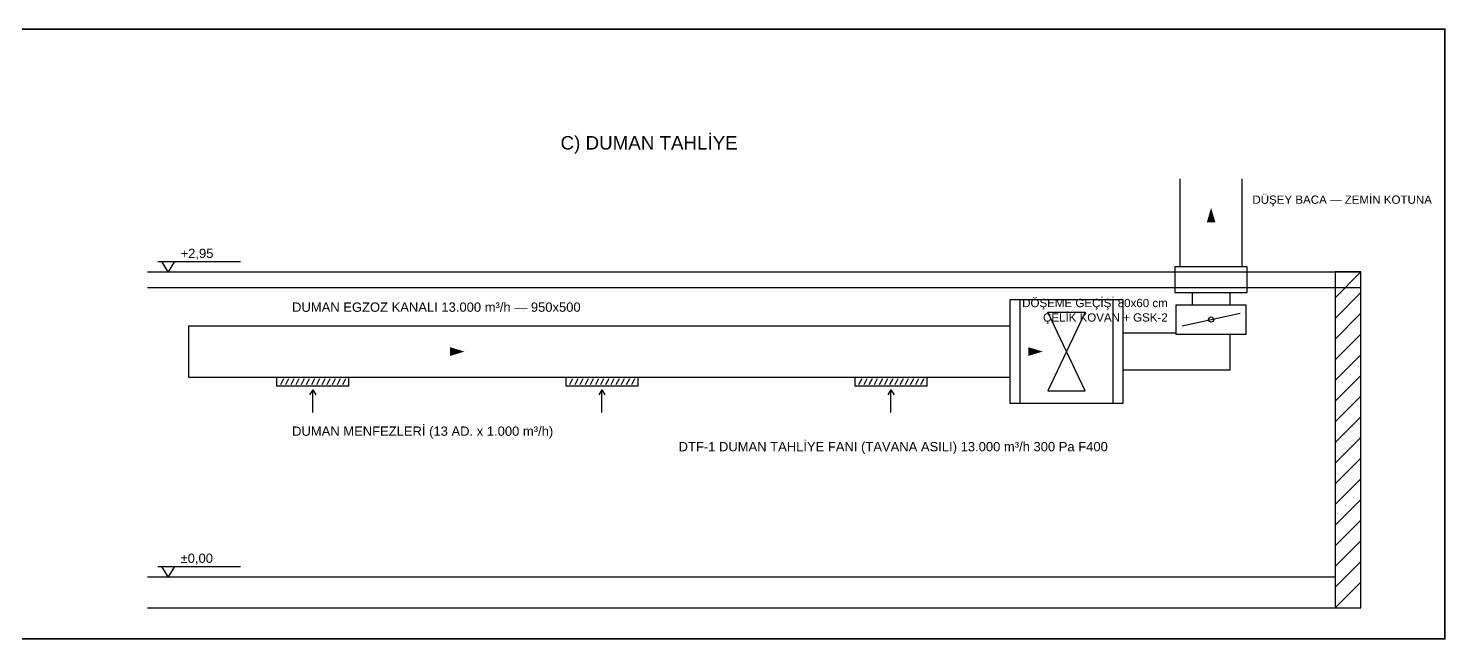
# Model space of a CAD drawing. Header units: centimetres. Extents: x 357699 to 366480, y -615216 to -609849.
# Drawn here: x 363990 to 365362, y -610661 to -610069 of the extents above; entities that cross this region are included whole.
import ezdxf
from ezdxf.enums import TextEntityAlignment as Align

# ---------------------------------------------------------------- set-up
doc = ezdxf.new("R2010")
doc.units = ezdxf.units.CM
for name, color, linetype in [('ROTAS-HAV-BACA', 8, 'Continuous'), ('ROTAS-HAV-BASLIK', 7, 'Continuous'), ('ROTAS-HAV-CERCEVE', 7, 'Continuous'), ('ROTAS-HAV-CIHAZ', 6, 'Continuous'), ('ROTAS-HAV-DUMAN', 1, 'Continuous'), ('ROTAS-HAV-GECIS', 2, 'Continuous'), ('ROTAS-HAV-KOT', 7, 'Continuous'), ('ROTAS-HAV-MENFEZ', 7, 'Continuous'), ('ROTAS-HAV-OK', 7, 'Continuous'), ('ROTAS-HAV-SEMA', 7, 'Continuous')]:
    doc.layers.add(name, color=color, linetype=linetype)
doc.styles.add('ROTAS', font='arial.ttf')

msp = doc.modelspace()

# ---------------------------------------------------------------- linework, layer by layer
at = {"layer": 'ROTAS-HAV-BACA'}
for points in [[(365105, -610300), (365105, -610215)], [(365165, -610300), (365165, -610215)]]:
    msp.add_lwpolyline(points, dxfattribs=at)
at = {"layer": 'ROTAS-HAV-CERCEVE', "const_width": 1.5}
msp.add_lwpolyline([(360970, -610660), (365361.4, -610660), (365361.4, -610070), (360970, -610070)], close=True, dxfattribs=at)
at = {"layer": 'ROTAS-HAV-CIHAZ'}
for p, q in [((364950, -610432), (364950, -610332)), ((365040, -610432), (365040, -610332)), ((365107, -610357), (365163, -610345))]:
    msp.add_line(p, q, dxfattribs=at)
for points in [[(364940, -610432), (365050, -610432), (365050, -610332), (364940, -610332)], [(365101, -610365), (365169, -610365), (365169, -610337), (365101, -610337)], [(364995, -610382), (364977, -610344), (365013, -610344)], [(364995, -610382), (364977, -610420), (365013, -610420)]]:
    msp.add_lwpolyline(points, close=True, dxfattribs=at)
msp.add_circle((365135, -610351), 2.5, dxfattribs=at)
at = {"layer": 'ROTAS-HAV-DUMAN'}
for points in [[(365117, -610337), (365117, -610325)], [(365153, -610325), (365153, -610337)], [(364940, -610407), (364145, -610407), (364145, -610357), (364940, -610357)], [(365050, -610364), (365101, -610364)], [(365153, -610365), (365153, -610400), (365050, -610400)]]:
    msp.add_lwpolyline(points, dxfattribs=at)
at = {"layer": 'ROTAS-HAV-GECIS'}
msp.add_lwpolyline([(365100, -610325), (365170, -610325), (365170, -610300), (365100, -610300)], close=True, dxfattribs=at)
at = {"layer": 'ROTAS-HAV-KOT'}
for p, q in [((364115, -610295), (364195, -610295)), ((364115, -610590), (364195, -610590))]:
    msp.add_line(p, q, dxfattribs=at)
for points in [[(364125, -610305), (364119, -610295), (364131, -610295)], [(364125, -610600), (364119, -610590), (364131, -610590)]]:
    msp.add_lwpolyline(points, close=True, dxfattribs=at)
at = {"layer": 'ROTAS-HAV-MENFEZ'}
for p, q in [((364234, -610414), (364237, -610408)), ((364239, -610414), (364242, -610408)), ((364244, -610414), (364247, -610408)), ((364249, -610414), (364252, -610408)), ((364254, -610414), (364257, -610408)), ((364259, -610414), (364262, -610408)), ((364264, -610414), (364267, -610408)), ((364269, -610414), (364272, -610408)), ((364274, -610414), (364277, -610408)), ((364279, -610414), (364282, -610408)), ((364284, -610414), (364287, -610408)), ((364289, -610414), (364292, -610408)), ((364294, -610414), (364297, -610408)), ((364514, -610414), (364517, -610408)), ((364519, -610414), (364522, -610408)), ((364524, -610414), (364527, -610408)), ((364529, -610414), (364532, -610408)), ((364534, -610414), (364537, -610408)), ((364539, -610414), (364542, -610408)), ((364544, -610414), (364547, -610408)), ((364549, -610414), (364552, -610408)), ((364554, -610414), (364557, -610408)), ((364559, -610414), (364562, -610408)), ((364564, -610414), (364567, -610408)), ((364569, -610414), (364572, -610408)), ((364574, -610414), (364577, -610408)), ((364794, -610414), (364797, -610408)), ((364799, -610414), (364802, -610408)), ((364804, -610414), (364807, -610408)), ((364809, -610414), (364812, -610408)), ((364814, -610414), (364817, -610408)), ((364819, -610414), (364822, -610408)), ((364824, -610414), (364827, -610408)), ((364829, -610414), (364832, -610408)), ((364834, -610414), (364837, -610408)), ((364839, -610414), (364842, -610408)), ((364844, -610414), (364847, -610408)), ((364849, -610414), (364852, -610408)), ((364854, -610414), (364857, -610408)), ((364265, -610419), (364262, -610424)), ((364265, -610441), (364265, -610419)), ((364265, -610419), (364268, -610424)), ((364545, -610419), (364542, -610424)), ((364545, -610441), (364545, -610419)), ((364545, -610419), (364548, -610424)), ((364825, -610419), (364822, -610424)), ((364825, -610441), (364825, -610419)), ((364825, -610419), (364828, -610424))]:
    msp.add_line(p, q, dxfattribs=at)
for points in [[(364230, -610415), (364300, -610415), (364300, -610407), (364230, -610407)], [(364510, -610415), (364580, -610415), (364580, -610407), (364510, -610407)], [(364790, -610415), (364860, -610415), (364860, -610407), (364790, -610407)]]:
    msp.add_lwpolyline(points, close=True, dxfattribs=at)
at = {"layer": 'ROTAS-HAV-OK'}
for points in [[(365135, -610243), (365130.8, -610257), (365139.2, -610257)], [(364412, -610382), (364398, -610377.8), (364398, -610386.2)], [(364972, -610382), (364958, -610377.8), (364958, -610386.2)]]:
    msp.add_solid(points, dxfattribs=at)
at = {"layer": 'ROTAS-HAV-SEMA'}
for p, q in [((364105, -610305), (365280, -610305)), ((365255, -610330), (365280, -610305)), ((364105, -610320), (365280, -610320)), ((365255, -610350), (365280, -610325)), ((365255, -610370), (365280, -610345)), ((365255, -610390), (365280, -610365)), ((365255, -610410), (365280, -610385)), ((365255, -610430), (365280, -610405)), ((365255, -610450), (365280, -610425)), ((365255, -610470), (365280, -610445)), ((365255, -610490), (365280, -610465)), ((365255, -610510), (365280, -610485)), ((365255, -610530), (365280, -610505)), ((365255, -610550), (365280, -610525)), ((365255, -610570), (365280, -610545)), ((365255, -610590), (365280, -610565)), ((365255, -610610), (365280, -610585)), ((364105, -610600), (365255, -610600)), ((365255, -610630), (365280, -610605)), ((364105, -610630), (365255, -610630))]:
    msp.add_line(p, q, dxfattribs=at)
msp.add_lwpolyline([(365255, -610630), (365280, -610630), (365280, -610305), (365255, -610305)], close=True, dxfattribs=at)

# ---------------------------------------------------------------- texts
at = {"layer": 'ROTAS-HAV-BACA', "style": 'ROTAS'}
msp.add_text('DÜŞEY BACA — ZEMİN KOTUNA', height=8, dxfattribs=at).set_placement((365175, -610235), align=Align.MIDDLE_LEFT)
at = {"layer": 'ROTAS-HAV-BASLIK', "style": 'ROTAS'}
msp.add_text('C) DUMAN TAHLİYE', height=13, dxfattribs=at).set_placement((364505, -610180), align=Align.MIDDLE_LEFT)
at = {"layer": 'ROTAS-HAV-CIHAZ', "style": 'ROTAS'}
msp.add_text('DTF-1 DUMAN TAHLİYE FANI (TAVANA ASILI) 13.000 m³/h 300 Pa F400', height=9, dxfattribs=at).set_placement((365035, -610474), align=Align.MIDDLE_RIGHT)
at = {"layer": 'ROTAS-HAV-DUMAN', "style": 'ROTAS'}
msp.add_text('DUMAN EGZOZ KANALI 13.000 m³/h — 950x500', height=9, dxfattribs=at).set_placement((364245, -610339), align=Align.MIDDLE_LEFT)
at = {"layer": 'ROTAS-HAV-GECIS', "style": 'ROTAS'}
for s, p in [('DÖŞEME GEÇİŞİ 80x60 cm', (365093, -610335)), ('ÇELİK KOVAN + GSK-2', (365093, -610349))]:
    msp.add_text(s, height=8, dxfattribs=at).set_placement(p, align=Align.MIDDLE_RIGHT)
at = {"layer": 'ROTAS-HAV-KOT', "style": 'ROTAS'}
for s, p in [('+2,95', (364137, -610287)), ('±0,00', (364137, -610582))]:
    msp.add_text(s, height=9, dxfattribs=at).set_placement(p, align=Align.MIDDLE_LEFT)
at = {"layer": 'ROTAS-HAV-MENFEZ', "style": 'ROTAS'}
msp.add_text('DUMAN MENFEZLERİ (13 AD. x 1.000 m³/h)', height=9, dxfattribs=at).set_placement((364245, -610459), align=Align.MIDDLE_LEFT)

doc.saveas('drawing.dxf')
